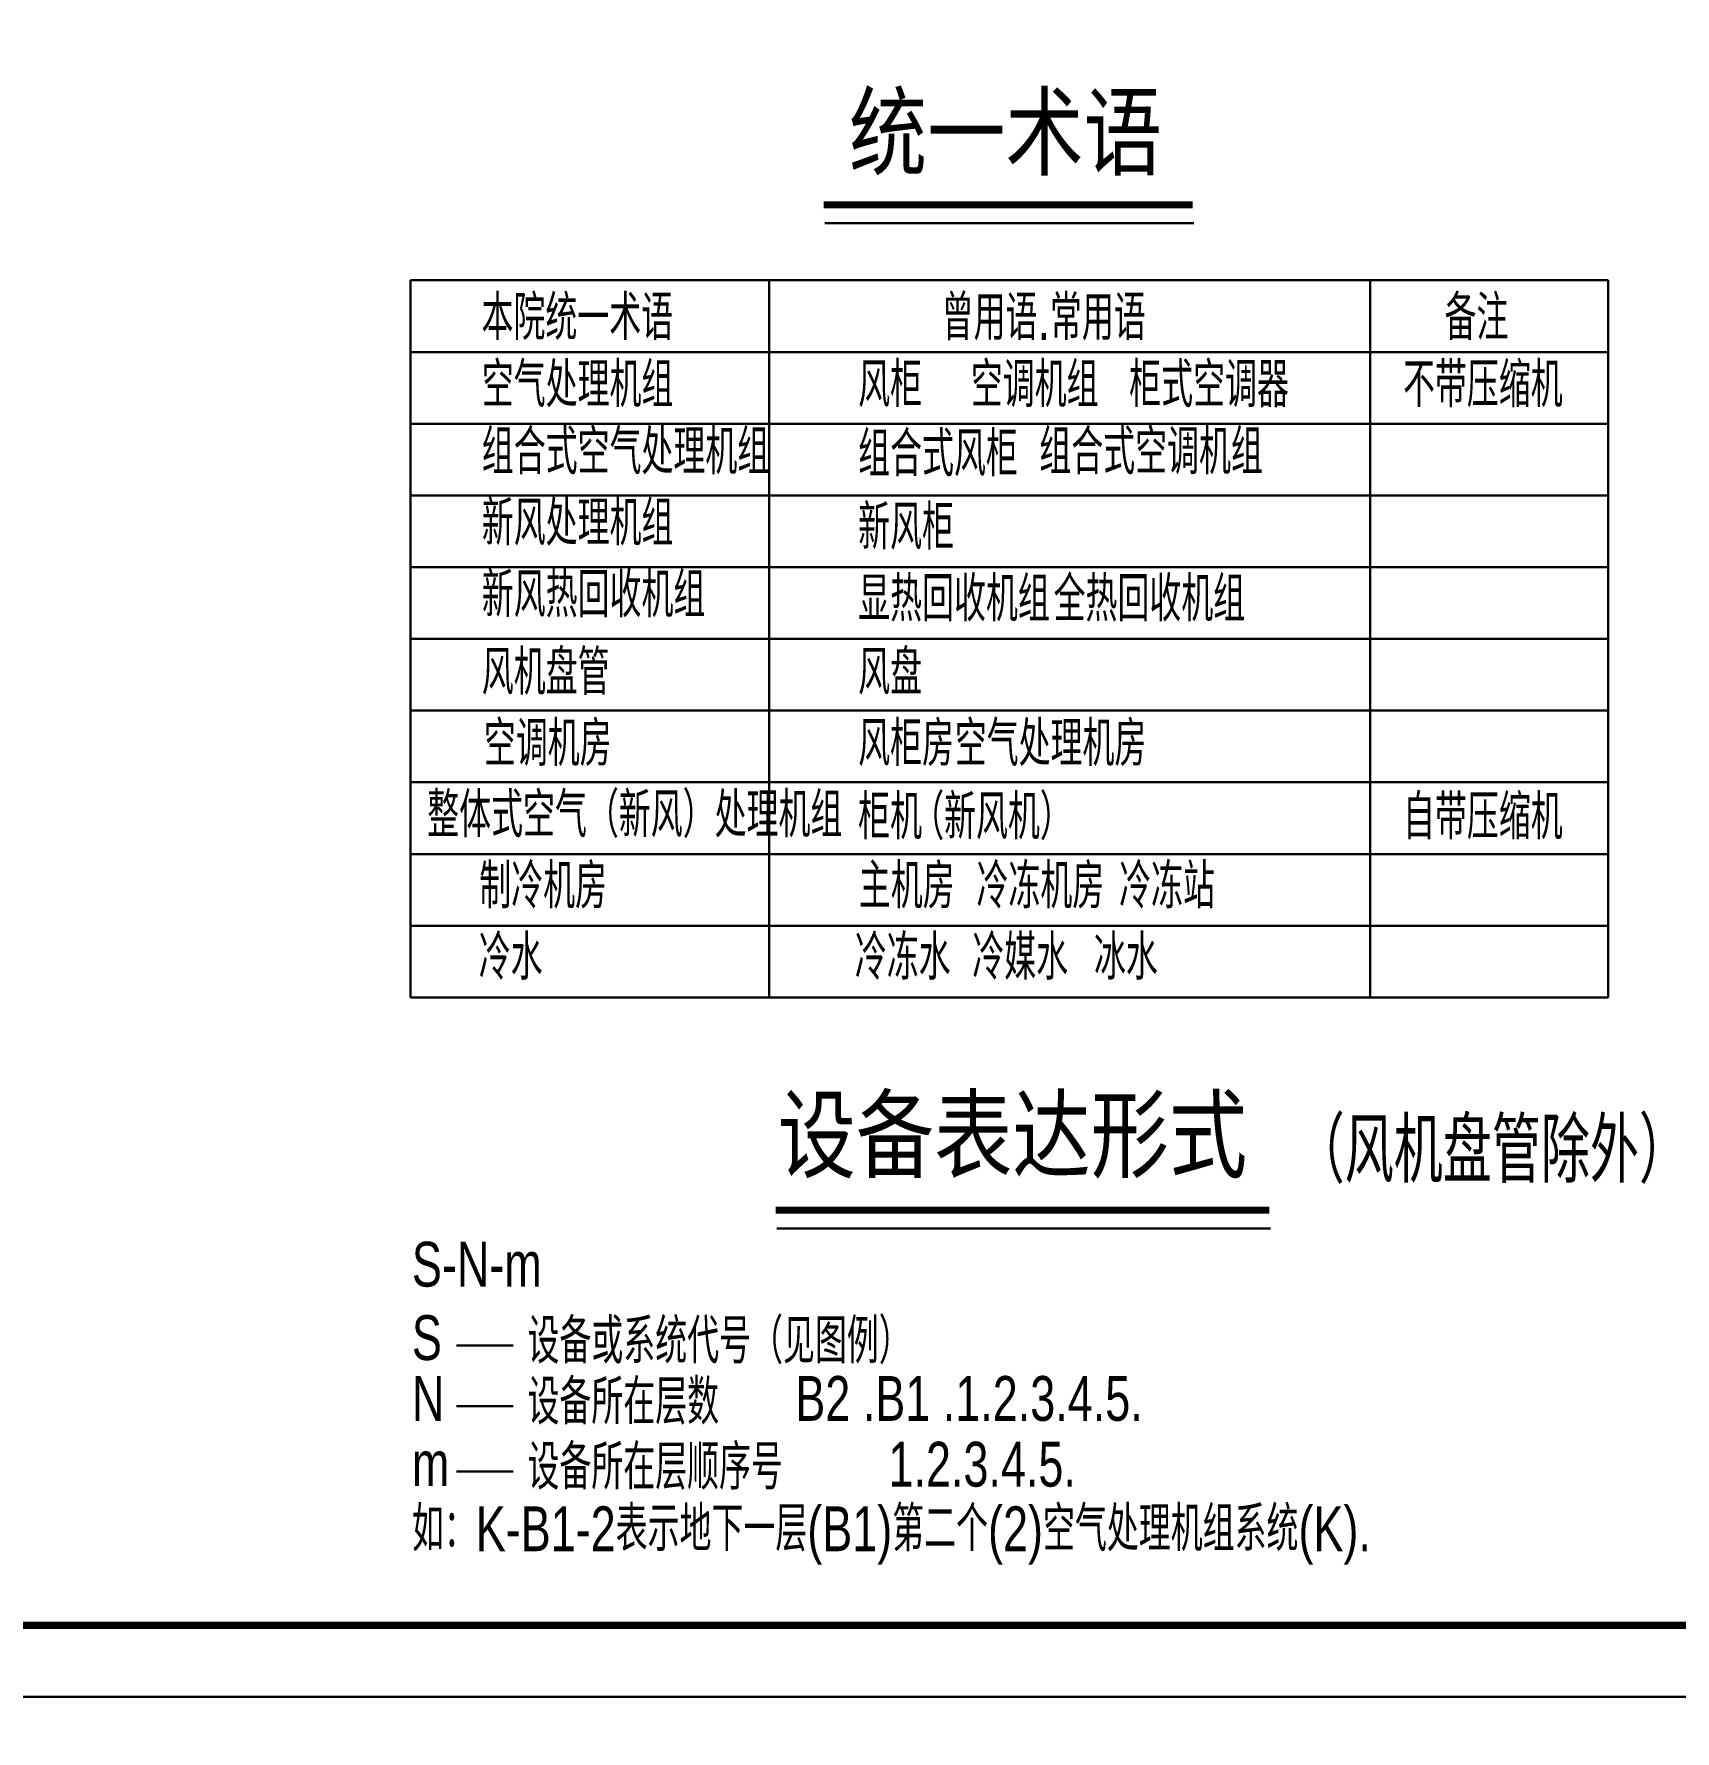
# Model space of a CAD drawing. Extents: x 2246048 to 2442613, y -66234 to 220766.
# Drawn here: x 2323747 to 2346630, y 101491 to 125157 of the extents above; entities that cross this region are included whole.
import ezdxf

# ---------------------------------------------------------------- set-up
doc = ezdxf.new("R2010")
doc.units = 0
doc.header["$LTSCALE"] = 1000
doc.header["$MEASUREMENT"] = 0
doc.layers.add('ACS_COM', color=53, linetype='Continuous', lineweight=30)
doc.layers.add('ACS_TEXT', color=53, linetype='Continuous', lineweight=25)
doc.layers.add('J-图框线', color=4, linetype='Continuous')
doc.styles.add('ASC', font='xcsg.shx', dxfattribs={"width": 0.8, "bigfont": '0hztxt.shx'})
doc.styles.add('FS', font='cjgsz.shx', dxfattribs={"width": 0.7, "bigfont": 'cjgfs.shx'})
doc.styles.add('HT', font='simhei.ttf', dxfattribs={"width": 0.7})

msp = doc.modelspace()

# ---------------------------------------------------------------- linework, layer by layer
at = {"layer": 'ACS_COM'}
for p, q in [((2334773.448, 122517.054), (2339920.056, 122517.054)), ((2328998.137, 121721.365), (2328998.137, 111721.365)), ((2328998.137, 121721.365), (2345695.366, 121721.365)), ((2333998.137, 121721.365), (2333998.137, 111721.365)), ((2342380.53, 121721.365), (2342380.53, 111721.365)), ((2345695.366, 121721.365), (2345695.366, 111721.365)), ((2328998.137, 120721.365), (2345695.366, 120721.365)), ((2328998.137, 119721.365), (2345695.366, 119721.365)), ((2328998.137, 118721.365), (2345695.366, 118721.365)), ((2328998.137, 117721.365), (2345695.366, 117721.365)), ((2328998.137, 116721.365), (2345695.366, 116721.365)), ((2328998.137, 115721.365), (2345695.366, 115721.365)), ((2328998.137, 114721.365), (2345695.366, 114721.365)), ((2328998.137, 113721.365), (2345695.366, 113721.365)), ((2328998.137, 112721.365), (2345695.366, 112721.365)), ((2328998.137, 111721.365), (2345695.366, 111721.365)), ((2334104.528, 108497.064), (2340990.327, 108497.064)), ((2329640.415, 106868.71), (2330428.638, 106868.71)), ((2329640.415, 106020.502), (2330428.638, 106020.502)), ((2329640.415, 105111.708), (2330428.638, 105111.708))]:
    msp.add_line(p, q, dxfattribs=at)
at = {"layer": 'ACS_COM', "const_width": 100}
for points in [[(2334759.816, 122774.784), (2339904.627, 122774.784)], [(2334090.897, 108754.794), (2340974.898, 108754.794)]]:
    msp.add_lwpolyline(points, dxfattribs=at)
at = {"layer": 'J-图框线'}
for points in [[(2274412.576, 101965.792), (2358512.576, 101965.792), (2358512.576, 161365.792), (2274412.576, 161365.792)], [(2274412.576, 17865.792), (2393312.576, 17865.792), (2393312.576, 101965.792), (2274412.576, 101965.792)]]:
    msp.add_lwpolyline(points, close=True, dxfattribs=at)
at = {"layer": 'J-图框线', "const_width": 100}
msp.add_lwpolyline([(2276912.576, 102965.792), (2357512.576, 102965.792), (2357512.576, 160365.792), (2276912.576, 160365.792)], close=True, dxfattribs=at)

# ---------------------------------------------------------------- texts
at = {"layer": 'ACS_TEXT'}
for s, height, style, width, p in [('统一术语', 1000, 'HT', 0.8, (2335109.288, 123290.984)), ('本院统一术语', 625, 'ASC', 0.75, (2329988.004, 120887.342)), ('曾用语.常用语', 625, 'ASC', 0.75, (2336403.858, 120887.342)), ('备注', 625, 'ASC', 0.75, (2343415.55, 120887.342)), ('空气处理机组', 625, 'ASC', 0.75, (2329991.95, 119951.834)), ('风柜', 625, 'ASC', 0.75, (2335240.127, 119951.834)), ('空调机组', 625, 'ASC', 0.75, (2336810.413, 119951.834)), ('柜式空调器', 625, 'ASC', 0.75, (2339019.312, 119951.834)), ('不带压缩机', 625, 'ASC', 0.75, (2342836.774, 119951.834)), ('组合式空气处理机组', 625, 'ASC', 0.75, (2329991.95, 119016.63)), ('组合式风柜', 625, 'ASC', 0.75, (2335240.127, 118987.405)), ('组合式空调机组', 625, 'ASC', 0.75, (2337765.852, 119016.63)), ('新风处理机组', 625, 'ASC', 0.75, (2329991.95, 118022.975)), ('新风柜', 625, 'ASC', 0.75, (2335240.127, 117964.525)), ('新风热回收机组', 625, 'ASC', 0.75, (2329991.95, 117022.975)), ('显热回收机组', 625, 'ASC', 0.75, (2335240.127, 116964.525)), ('全热回收机组', 625, 'ASC', 0.75, (2337964.331, 116964.525)), ('风机盘管', 625, 'ASC', 0.75, (2329991.95, 115941.646)), ('风盘', 625, 'ASC', 0.75, (2335240.127, 115941.646)), ('空调机房', 625, 'ASC', 0.75, (2330021.198, 114947.991)), ('风柜房', 625, 'ASC', 0.75, (2335240.127, 114947.991)), ('空气处理机房', 625, 'ASC', 0.75, (2336586.82, 114947.991)), ('整体式空气（新风）处理机组', 625, 'ASC', 0.75, (2329230.792, 113954.336)), ('柜机', 625, 'ASC', 0.75, (2335240.127, 113925.111)), ('（新风机）', 625, 'ASC', 0.75, (2335992.3, 113925.111)), ('自带压缩机', 625, 'ASC', 0.75, (2342836.774, 113925.111)), ('制冷机房', 625, 'ASC', 0.75, (2329957.262, 112960.682)), ('主机房', 625, 'ASC', 0.75, (2335249.281, 112960.682)), ('冷冻机房', 625, 'ASC', 0.75, (2336889.712, 112960.682)), ('冷冻站', 625, 'ASC', 0.75, (2338878.538, 112960.682)), ('冷水', 625, 'ASC', 0.75, (2329949.563, 111967.027)), ('冷冻水', 625, 'ASC', 0.75, (2335193.361, 111967.027)), ('冷媒水', 625, 'ASC', 0.75, (2336831.218, 111967.027)), ('冰水', 625, 'ASC', 0.75, (2338527.569, 111967.027)), ('设备表达形式', 1000, 'HT', 0.8, (2334116.241, 109310.337)), ('（风机盘管除外）', 900, 'FS', 0.8, (2341339.488, 109136.787)), ('S-N-m', 625, 'ASC', 0.75, (2329017.163, 107688.536)), ('S', 625, 'ASC', 0.75, (2329017.163, 106664.746)), ('设备或系统代号（见图例）', 625, 'ASC', 0.75, (2330628.737, 106616.466)), ('N', 625, 'ASC', 0.75, (2329017.163, 105816.538)), ('设备所在层数', 625, 'ASC', 0.75, (2330628.737, 105768.258)), ('B2 .B1 .1.2.3.4.5.', 625, 'ASC', 0.75, (2334363.596, 105816.538)), ('设备所在层顺序号', 625, 'ASC', 0.75, (2330628.737, 104859.464)), ('m', 625, 'ASC', 0.75, (2329017.163, 104907.744)), ('1.2.3.4.5.', 625, 'ASC', 0.75, (2335662.172, 104899.732)), ('如：K-B1-2表示地下一层(B1)第二个(2)空气处理机组系统(K).', 625, 'ASC', 0.75, (2329017.163, 103998.95))]:
    msp.add_text(s, height=height, dxfattribs=dict(at, style=style, width=width)).set_placement(p)

doc.saveas('drawing.dxf')
